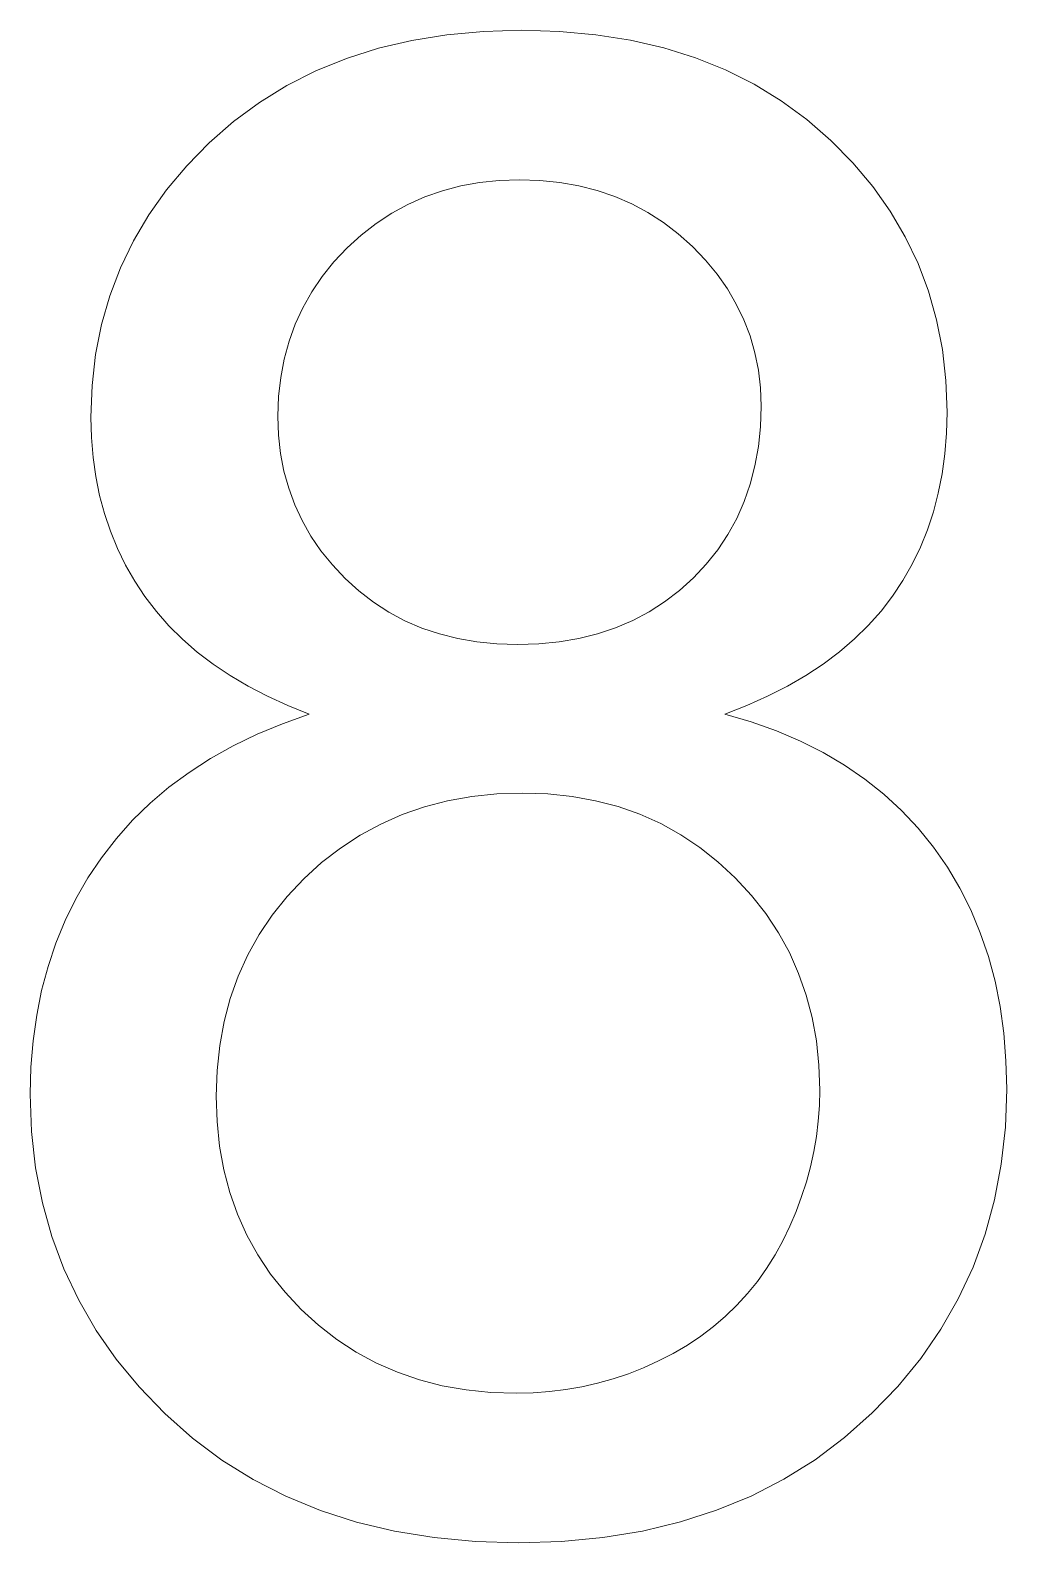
# Model space of a CAD drawing. Extents: x 23 to 417, y 3 to 294.
# Drawn here: x 247.341 to 248.494, y 143.856 to 145.643 of the extents above; entities that cross this region are included whole.
import ezdxf

# ---------------------------------------------------------------- set-up
doc = ezdxf.new("R2010")
doc.units = 0
doc.linetypes.add('DASHED', pattern=[15, 12, -3])
doc.layers.get('0').update_dxf_attribs({"lineweight": 13})

# ---------------------------------------------------------------- blocks, each defined once
blk = doc.blocks.new('BLOCK3528')
at = {"color": 7, "linetype": 'DASHED', "lineweight": 13, "ltscale": 0.002167}
blk.add_line((-44.9057, 40.2083), (-44.992, 40.2003), dxfattribs=at)
at = {"color": 7, "linetype": 'DASHED', "lineweight": 13, "ltscale": 0.002248}
for p, q in [((-44.8158, 40.211), (-44.9057, 40.2083)), ((-44.4406, 36.6861), (-44.3551, 36.7137))]:
    blk.add_line(p, q, dxfattribs=at)
at = {"color": 7, "linetype": 'DASHED', "lineweight": 13, "ltscale": 0.002236}
blk.add_line((-44.7264, 40.2084), (-44.8158, 40.211), dxfattribs=at)
at = {"color": 7, "linetype": 'DASHED', "lineweight": 13, "ltscale": 0.002153}
blk.add_line((-44.6407, 40.2006), (-44.7264, 40.2084), dxfattribs=at)
at = {"color": 7, "linetype": 'DASHED', "lineweight": 13, "ltscale": 0.002032}
blk.add_line((-45.0748, 40.187), (-45.1539, 40.1684), dxfattribs=at)
at = {"color": 7, "linetype": 'DASHED', "lineweight": 13, "ltscale": 0.002095}
for p, q in [((-44.992, 40.2003), (-45.0748, 40.187)), ((-43.8731, 37.0725), (-43.8254, 37.1415))]:
    blk.add_line(p, q, dxfattribs=at)
at = {"color": 7, "linetype": 'DASHED', "lineweight": 13, "ltscale": 0.002079}
blk.add_line((-44.5586, 40.1876), (-44.6407, 40.2006), dxfattribs=at)
at = {"color": 7, "linetype": 'DASHED', "lineweight": 13, "ltscale": 0.002015}
blk.add_line((-44.4801, 40.1693), (-44.5586, 40.1876), dxfattribs=at)
at = {"color": 7, "linetype": 'DASHED', "lineweight": 13, "ltscale": 0.001943}
blk.add_line((-45.2295, 40.1444), (-45.3014, 40.1151), dxfattribs=at)
at = {"color": 7, "linetype": 'DASHED', "lineweight": 13, "ltscale": 0.001982}
blk.add_line((-45.1539, 40.1684), (-45.2295, 40.1444), dxfattribs=at)
at = {"color": 7, "linetype": 'DASHED', "lineweight": 13, "ltscale": 0.001961}
blk.add_line((-44.4052, 40.1459), (-44.4801, 40.1693), dxfattribs=at)
at = {"color": 7, "linetype": 'DASHED', "lineweight": 13, "ltscale": 0.001919}
blk.add_line((-44.3339, 40.1173), (-44.4052, 40.1459), dxfattribs=at)
at = {"color": 7, "linetype": 'DASHED', "lineweight": 13, "ltscale": 0.001917}
for p, q in [((-45.3014, 40.1151), (-45.3699, 40.0805)), ((-45.4959, 39.9954), (-45.5536, 39.9448))]:
    blk.add_line(p, q, dxfattribs=at)
at = {"color": 7, "linetype": 'DASHED', "lineweight": 13, "ltscale": 0.00189}
blk.add_line((-44.2663, 40.0835), (-44.3339, 40.1173), dxfattribs=at)
at = {"color": 7, "linetype": 'DASHED', "lineweight": 13, "ltscale": 0.001903}
for p, q in [((-45.3699, 40.0805), (-45.4347, 40.0406)), ((-45.4347, 40.0406), (-45.4959, 39.9954))]:
    blk.add_line(p, q, dxfattribs=at)
at = {"color": 7, "linetype": 'DASHED', "lineweight": 13, "ltscale": 0.001874}
blk.add_line((-44.2024, 40.0444), (-44.2663, 40.0835), dxfattribs=at)
at = {"color": 7, "linetype": 'DASHED', "lineweight": 13, "ltscale": 0.001871}
blk.add_line((-44.142, 40.0002), (-44.2024, 40.0444), dxfattribs=at)
at = {"color": 7, "linetype": 'DASHED', "lineweight": 13, "ltscale": 0.001881}
for p, q in [((-44.0853, 39.9507), (-44.142, 40.0002)), ((-43.8107, 39.3085), (-43.8135, 39.3837))]:
    blk.add_line(p, q, dxfattribs=at)
at = {"color": 7, "linetype": 'DASHED', "lineweight": 13, "ltscale": 0.0019}
blk.add_line((-45.5536, 39.9448), (-45.6066, 39.8904), dxfattribs=at)
at = {"color": 7, "linetype": 'DASHED', "lineweight": 13, "ltscale": 0.001864}
blk.add_line((-44.0331, 39.8975), (-44.0853, 39.9507), dxfattribs=at)
at = {"color": 7, "linetype": 'DASHED', "lineweight": 13, "ltscale": 0.001849}
blk.add_line((-45.6066, 39.8904), (-45.6541, 39.8337), dxfattribs=at)
at = {"color": 7, "linetype": 'DASHED', "lineweight": 13, "ltscale": 0.001817}
blk.add_line((-43.9864, 39.8418), (-44.0331, 39.8975), dxfattribs=at)
at = {"color": 7, "linetype": 'DASHED', "lineweight": 13, "ltscale": 0.001136}
blk.add_line((-44.9595, 39.8431), (-44.9148, 39.8512), dxfattribs=at)
at = {"color": 7, "linetype": 'DASHED', "lineweight": 13, "ltscale": 0.001164}
for p, q in [((-44.9148, 39.8512), (-44.8685, 39.856)), ((-45.3912, 39.299), (-45.3896, 39.3455))]:
    blk.add_line(p, q, dxfattribs=at)
at = {"color": 7, "linetype": 'DASHED', "lineweight": 13, "ltscale": 0.001199}
blk.add_line((-44.8685, 39.856), (-44.8206, 39.8576), dxfattribs=at)
at = {"color": 7, "linetype": 'DASHED', "lineweight": 13, "ltscale": 0.001209}
for p, q in [((-44.8206, 39.8576), (-44.7723, 39.8561)), ((-45.5443, 38.7132), (-45.5042, 38.6862))]:
    blk.add_line(p, q, dxfattribs=at)
at = {"color": 7, "linetype": 'DASHED', "lineweight": 13, "ltscale": 0.001173}
blk.add_line((-44.7723, 39.8561), (-44.7256, 39.8513), dxfattribs=at)
at = {"color": 7, "linetype": 'DASHED', "lineweight": 13, "ltscale": 0.001142}
for p, q in [((-44.7256, 39.8513), (-44.6806, 39.8434)), ((-43.843, 39.0734), (-43.8314, 39.1175))]:
    blk.add_line(p, q, dxfattribs=at)
at = {"color": 7, "linetype": 'DASHED', "lineweight": 13, "ltscale": 0.00181}
blk.add_line((-45.6541, 39.8337), (-45.696, 39.7746), dxfattribs=at)
at = {"color": 7, "linetype": 'DASHED', "lineweight": 13, "ltscale": 0.001092}
for p, q in [((-45.084, 39.7996), (-45.0441, 39.8173)), ((-45.1224, 39.7787), (-45.084, 39.7996))]:
    blk.add_line(p, q, dxfattribs=at)
at = {"color": 7, "linetype": 'DASHED', "lineweight": 13, "ltscale": 0.001099}
for p, q in [((-45.0441, 39.8173), (-45.0026, 39.8319)), ((-45.1591, 39.7545), (-45.1224, 39.7787)), ((-45.2324, 38.9158), (-45.2626, 38.9478)), ((-45.7294, 38.9095), (-45.7052, 38.8728)), ((-44.4429, 38.887), (-44.4778, 38.8603))]:
    blk.add_line(p, q, dxfattribs=at)
at = {"color": 7, "linetype": 'DASHED', "lineweight": 13, "ltscale": 0.001114}
for p, q in [((-45.0026, 39.8319), (-44.9595, 39.8431)), ((-44.4124, 39.7001), (-44.3815, 39.6679)), ((-43.8739, 38.9893), (-43.8571, 39.0306))]:
    blk.add_line(p, q, dxfattribs=at)
at = {"color": 7, "linetype": 'DASHED', "lineweight": 13, "ltscale": 0.001117}
for p, q in [((-44.6806, 39.8434), (-44.6373, 39.8324)), ((-45.3896, 39.2543), (-45.3912, 39.299)), ((-43.9668, 38.8385), (-43.9396, 38.874))]:
    blk.add_line(p, q, dxfattribs=at)
at = {"color": 7, "linetype": 'DASHED', "lineweight": 13, "ltscale": 0.0011}
blk.add_line((-44.6373, 39.8324), (-44.5956, 39.8182), dxfattribs=at)
at = {"color": 7, "linetype": 'DASHED', "lineweight": 13, "ltscale": 0.001089}
for p, q in [((-44.5956, 39.8182), (-44.5556, 39.8009)), ((-45.3111, 39.593), (-45.2866, 39.629))]:
    blk.add_line(p, q, dxfattribs=at)
at = {"color": 7, "linetype": 'DASHED', "lineweight": 13, "ltscale": 0.001781}
blk.add_line((-43.9453, 39.7836), (-43.9864, 39.8418), dxfattribs=at)
at = {"color": 7, "linetype": 'DASHED', "lineweight": 13, "ltscale": 0.001087}
blk.add_line((-44.5556, 39.8009), (-44.5173, 39.7804), dxfattribs=at)
at = {"color": 7, "linetype": 'DASHED', "lineweight": 13, "ltscale": 0.00109}
blk.add_line((-44.5173, 39.7804), (-44.4806, 39.7568), dxfattribs=at)
at = {"color": 7, "linetype": 'DASHED', "lineweight": 13, "ltscale": 0.001758}
blk.add_line((-43.9096, 39.7231), (-43.9453, 39.7836), dxfattribs=at)
at = {"color": 7, "linetype": 'DASHED', "lineweight": 13, "ltscale": 0.001782}
blk.add_line((-45.696, 39.7746), (-45.7323, 39.7133), dxfattribs=at)
at = {"color": 7, "linetype": 'DASHED', "lineweight": 13, "ltscale": 0.001113}
for p, q in [((-45.1942, 39.7271), (-45.1591, 39.7545)), ((-45.8124, 39.1119), (-45.801, 39.0689)), ((-44.41, 38.917), (-44.4429, 38.887))]:
    blk.add_line(p, q, dxfattribs=at)
at = {"color": 7, "linetype": 'DASHED', "lineweight": 13, "ltscale": 0.001102}
blk.add_line((-44.4806, 39.7568), (-44.4457, 39.73), dxfattribs=at)
at = {"color": 7, "linetype": 'DASHED', "lineweight": 13, "ltscale": 0.001767}
blk.add_line((-45.7323, 39.7133), (-45.7631, 39.6496), dxfattribs=at)
at = {"color": 7, "linetype": 'DASHED', "lineweight": 13, "ltscale": 0.001135}
blk.add_line((-45.2277, 39.6965), (-45.1942, 39.7271), dxfattribs=at)
at = {"color": 7, "linetype": 'DASHED', "lineweight": 13, "ltscale": 0.001119}
for p, q in [((-44.4457, 39.73), (-44.4124, 39.7001)), ((-44.9663, 38.7735), (-45.0097, 38.7844))]:
    blk.add_line(p, q, dxfattribs=at)
at = {"color": 7, "linetype": 'DASHED', "lineweight": 13, "ltscale": 0.001747}
blk.add_line((-43.8794, 39.6601), (-43.9096, 39.7231), dxfattribs=at)
at = {"color": 7, "linetype": 'DASHED', "lineweight": 13, "ltscale": 0.001133}
for p, q in [((-45.2588, 39.6635), (-45.2277, 39.6965)), ((-45.6488, 38.804), (-45.6166, 38.7721))]:
    blk.add_line(p, q, dxfattribs=at)
at = {"color": 7, "linetype": 'DASHED', "lineweight": 13, "ltscale": 0.001765}
blk.add_line((-45.7631, 39.6496), (-45.7882, 39.5837), dxfattribs=at)
at = {"color": 7, "linetype": 'DASHED', "lineweight": 13, "ltscale": 0.001108}
for p, q in [((-45.2866, 39.629), (-45.2588, 39.6635)), ((-43.8932, 38.9494), (-43.8739, 38.9893)), ((-45.7052, 38.8728), (-45.6783, 38.8376))]:
    blk.add_line(p, q, dxfattribs=at)
at = {"color": 7, "linetype": 'DASHED', "lineweight": 13, "ltscale": 0.001083}
for p, q in [((-44.3815, 39.6679), (-44.3539, 39.6345)), ((-44.3284, 39.0197), (-44.3524, 38.9836))]:
    blk.add_line(p, q, dxfattribs=at)
at = {"color": 7, "linetype": 'DASHED', "lineweight": 13, "ltscale": 0.001749}
blk.add_line((-43.8547, 39.5946), (-43.8794, 39.6601), dxfattribs=at)
at = {"color": 7, "linetype": 'DASHED', "lineweight": 13, "ltscale": 0.001058}
blk.add_line((-44.3539, 39.6345), (-44.3296, 39.5999), dxfattribs=at)
at = {"color": 7, "linetype": 'DASHED', "lineweight": 13, "ltscale": 0.001776}
blk.add_line((-45.7882, 39.5837), (-45.8077, 39.5154), dxfattribs=at)
at = {"color": 7, "linetype": 'DASHED', "lineweight": 13, "ltscale": 0.001078}
for p, q in [((-45.3323, 39.5555), (-45.3111, 39.593)), ((-45.0911, 38.8157), (-45.1291, 38.836))]:
    blk.add_line(p, q, dxfattribs=at)
at = {"color": 7, "linetype": 'DASHED', "lineweight": 13, "ltscale": 0.00104}
blk.add_line((-44.3296, 39.5999), (-44.3085, 39.5641), dxfattribs=at)
at = {"color": 7, "linetype": 'DASHED', "lineweight": 13, "ltscale": 0.001764}
blk.add_line((-43.8354, 39.5268), (-43.8547, 39.5946), dxfattribs=at)
at = {"color": 7, "linetype": 'DASHED', "lineweight": 13, "ltscale": 0.001073}
for p, q in [((-45.3503, 39.5165), (-45.3323, 39.5555)), ((-45.2626, 38.9478), (-45.2896, 38.9811))]:
    blk.add_line(p, q, dxfattribs=at)
at = {"color": 7, "linetype": 'DASHED', "lineweight": 13, "ltscale": 0.001029}
blk.add_line((-44.3085, 39.5641), (-44.2906, 39.527), dxfattribs=at)
at = {"color": 7, "linetype": 'DASHED', "lineweight": 13, "ltscale": 0.001799}
blk.add_line((-45.8077, 39.5154), (-45.8217, 39.4448), dxfattribs=at)
at = {"color": 7, "linetype": 'DASHED', "lineweight": 13, "ltscale": 0.001077}
blk.add_line((-45.365, 39.476), (-45.3503, 39.5165), dxfattribs=at)
at = {"color": 7, "linetype": 'DASHED', "lineweight": 13, "ltscale": 0.001026}
blk.add_line((-44.2906, 39.527), (-44.276, 39.4886), dxfattribs=at)
at = {"color": 7, "linetype": 'DASHED', "lineweight": 13, "ltscale": 0.001791}
blk.add_line((-43.8217, 39.4564), (-43.8354, 39.5268), dxfattribs=at)
at = {"color": 7, "linetype": 'DASHED', "lineweight": 13, "ltscale": 0.001088}
for p, q in [((-45.3765, 39.434), (-45.365, 39.476)), ((-45.3849, 39.2111), (-45.3896, 39.2543)), ((-45.1654, 38.8595), (-45.1998, 38.8861))]:
    blk.add_line(p, q, dxfattribs=at)
at = {"color": 7, "linetype": 'DASHED', "lineweight": 13, "ltscale": 0.00103}
blk.add_line((-44.276, 39.4886), (-44.2646, 39.449), dxfattribs=at)
at = {"color": 7, "linetype": 'DASHED', "lineweight": 13, "ltscale": 0.001835}
blk.add_line((-45.8217, 39.4448), (-45.8301, 39.3718), dxfattribs=at)
at = {"color": 7, "linetype": 'DASHED', "lineweight": 13, "ltscale": 0.001107}
blk.add_line((-45.3847, 39.3905), (-45.3765, 39.434), dxfattribs=at)
at = {"color": 7, "linetype": 'DASHED', "lineweight": 13, "ltscale": 0.001041}
blk.add_line((-44.2646, 39.449), (-44.2565, 39.4082), dxfattribs=at)
at = {"color": 7, "linetype": 'DASHED', "lineweight": 13, "ltscale": 0.00183}
blk.add_line((-43.8135, 39.3837), (-43.8217, 39.4564), dxfattribs=at)
at = {"color": 7, "linetype": 'DASHED', "lineweight": 13, "ltscale": 0.001132}
blk.add_line((-45.3896, 39.3455), (-45.3847, 39.3905), dxfattribs=at)
at = {"color": 7, "linetype": 'DASHED', "lineweight": 13, "ltscale": 0.001059}
blk.add_line((-44.2565, 39.4082), (-44.2516, 39.3662), dxfattribs=at)
at = {"color": 7, "linetype": 'DASHED', "lineweight": 13, "ltscale": 0.001882}
blk.add_line((-45.8301, 39.3718), (-45.8329, 39.2966), dxfattribs=at)
at = {"color": 7, "linetype": 'DASHED', "lineweight": 13, "ltscale": 0.001084}
for p, q in [((-44.2516, 39.3662), (-44.25, 39.3228)), ((-45.0513, 38.7985), (-45.0911, 38.8157))]:
    blk.add_line(p, q, dxfattribs=at)
at = {"color": 7, "linetype": 'DASHED', "lineweight": 13, "ltscale": 0.001219}
blk.add_line((-44.25, 39.3228), (-44.2516, 39.2741), dxfattribs=at)
at = {"color": 7, "linetype": 'DASHED', "lineweight": 13, "ltscale": 0.001202}
blk.add_line((-45.8329, 39.2966), (-45.8316, 39.2485), dxfattribs=at)
at = {"color": 7, "linetype": 'DASHED', "lineweight": 13, "ltscale": 0.001248}
blk.add_line((-43.812, 39.2586), (-43.8107, 39.3085), dxfattribs=at)
at = {"color": 7, "linetype": 'DASHED', "lineweight": 13, "ltscale": 0.001174}
blk.add_line((-45.8316, 39.2485), (-45.8278, 39.2017), dxfattribs=at)
at = {"color": 7, "linetype": 'DASHED', "lineweight": 13, "ltscale": 0.00118}
for p, q in [((-44.2516, 39.2741), (-44.2564, 39.2272)), ((-44.8742, 38.761), (-44.9211, 38.7657))]:
    blk.add_line(p, q, dxfattribs=at)
at = {"color": 7, "linetype": 'DASHED', "lineweight": 13, "ltscale": 0.001216}
blk.add_line((-43.8159, 39.2102), (-43.812, 39.2586), dxfattribs=at)
at = {"color": 7, "linetype": 'DASHED', "lineweight": 13, "ltscale": 0.001065}
blk.add_line((-45.3769, 39.1692), (-45.3849, 39.2111), dxfattribs=at)
at = {"color": 7, "linetype": 'DASHED', "lineweight": 13, "ltscale": 0.001146}
for p, q in [((-44.2564, 39.2272), (-44.2644, 39.182)), ((-44.0295, 38.7727), (-43.9968, 38.8048)), ((-44.9211, 38.7657), (-44.9663, 38.7735))]:
    blk.add_line(p, q, dxfattribs=at)
at = {"color": 7, "linetype": 'DASHED', "lineweight": 13, "ltscale": 0.001187}
blk.add_line((-43.8223, 39.1631), (-43.8159, 39.2102), dxfattribs=at)
at = {"color": 7, "linetype": 'DASHED', "lineweight": 13, "ltscale": 0.00115}
blk.add_line((-45.8278, 39.2017), (-45.8214, 39.1562), dxfattribs=at)
at = {"color": 7, "linetype": 'DASHED', "lineweight": 13, "ltscale": 0.001118}
for p, q in [((-44.2644, 39.182), (-44.2756, 39.1387)), ((-45.6783, 38.8376), (-45.6488, 38.804))]:
    blk.add_line(p, q, dxfattribs=at)
at = {"color": 7, "linetype": 'DASHED', "lineweight": 13, "ltscale": 0.001129}
for p, q in [((-45.8214, 39.1562), (-45.8124, 39.1119)), ((-43.9968, 38.8048), (-43.9668, 38.8385))]:
    blk.add_line(p, q, dxfattribs=at)
at = {"color": 7, "linetype": 'DASHED', "lineweight": 13, "ltscale": 0.001048}
blk.add_line((-45.3658, 39.1288), (-45.3769, 39.1692), dxfattribs=at)
at = {"color": 7, "linetype": 'DASHED', "lineweight": 13, "ltscale": 0.001098}
for p, q in [((-44.2756, 39.1387), (-44.29, 39.0972)), ((-45.0097, 38.7844), (-45.0513, 38.7985))]:
    blk.add_line(p, q, dxfattribs=at)
at = {"color": 7, "linetype": 'DASHED', "lineweight": 13, "ltscale": 0.001162}
blk.add_line((-43.8314, 39.1175), (-43.8223, 39.1631), dxfattribs=at)
at = {"color": 7, "linetype": 'DASHED', "lineweight": 13, "ltscale": 0.001039}
blk.add_line((-45.3515, 39.0898), (-45.3658, 39.1288), dxfattribs=at)
at = {"color": 7, "linetype": 'DASHED', "lineweight": 13, "ltscale": 0.001101}
blk.add_line((-45.801, 39.0689), (-45.7869, 39.0271), dxfattribs=at)
at = {"color": 7, "linetype": 'DASHED', "lineweight": 13, "ltscale": 0.001037}
blk.add_line((-45.3341, 39.0522), (-45.3515, 39.0898), dxfattribs=at)
at = {"color": 7, "linetype": 'DASHED', "lineweight": 13, "ltscale": 0.001085}
blk.add_line((-44.29, 39.0972), (-44.3076, 39.0576), dxfattribs=at)
at = {"color": 7, "linetype": 'DASHED', "lineweight": 13, "ltscale": 0.001126}
blk.add_line((-43.8571, 39.0306), (-43.843, 39.0734), dxfattribs=at)
at = {"color": 7, "linetype": 'DASHED', "lineweight": 13, "ltscale": 0.001042}
blk.add_line((-45.3134, 39.0159), (-45.3341, 39.0522), dxfattribs=at)
at = {"color": 7, "linetype": 'DASHED', "lineweight": 13, "ltscale": 0.00108}
blk.add_line((-44.3076, 39.0576), (-44.3284, 39.0197), dxfattribs=at)
at = {"color": 7, "linetype": 'DASHED', "lineweight": 13, "ltscale": 0.001094}
for p, q in [((-45.7869, 39.0271), (-45.7703, 38.9867)), ((-44.5145, 38.8366), (-44.5532, 38.8161))]:
    blk.add_line(p, q, dxfattribs=at)
at = {"color": 7, "linetype": 'DASHED', "lineweight": 13, "ltscale": 0.001054}
blk.add_line((-45.2896, 38.9811), (-45.3134, 39.0159), dxfattribs=at)
at = {"color": 7, "linetype": 'DASHED', "lineweight": 13, "ltscale": 0.001091}
blk.add_line((-45.7703, 38.9867), (-45.7511, 38.9474), dxfattribs=at)
at = {"color": 7, "linetype": 'DASHED', "lineweight": 13, "ltscale": 0.001093}
for p, q in [((-44.3524, 38.9836), (-44.3796, 38.9494)), ((-45.7511, 38.9474), (-45.7294, 38.9095)), ((-44.4778, 38.8603), (-44.5145, 38.8366))]:
    blk.add_line(p, q, dxfattribs=at)
at = {"color": 7, "linetype": 'DASHED', "lineweight": 13, "ltscale": 0.001111}
blk.add_line((-44.3796, 38.9494), (-44.41, 38.917), dxfattribs=at)
at = {"color": 7, "linetype": 'DASHED', "lineweight": 13, "ltscale": 0.001106}
blk.add_line((-43.9152, 38.911), (-43.8932, 38.9494), dxfattribs=at)
at = {"color": 7, "linetype": 'DASHED', "lineweight": 13, "ltscale": 0.001104}
blk.add_line((-45.1998, 38.8861), (-45.2324, 38.9158), dxfattribs=at)
at = {"color": 7, "linetype": 'DASHED', "lineweight": 13, "ltscale": 0.001109}
blk.add_line((-43.9396, 38.874), (-43.9152, 38.911), dxfattribs=at)
at = {"color": 7, "linetype": 'DASHED', "lineweight": 13, "ltscale": 0.001079}
blk.add_line((-45.1291, 38.836), (-45.1654, 38.8595), dxfattribs=at)
at = {"color": 7, "linetype": 'DASHED', "lineweight": 13, "ltscale": 0.001103}
blk.add_line((-44.5532, 38.8161), (-44.5938, 38.7988), dxfattribs=at)
at = {"color": 7, "linetype": 'DASHED', "lineweight": 13, "ltscale": 0.001144}
blk.add_line((-44.6363, 38.7846), (-44.6807, 38.7736), dxfattribs=at)
at = {"color": 7, "linetype": 'DASHED', "lineweight": 13, "ltscale": 0.00112}
blk.add_line((-44.5938, 38.7988), (-44.6363, 38.7846), dxfattribs=at)
at = {"color": 7, "linetype": 'DASHED', "lineweight": 13, "ltscale": 0.001154}
blk.add_line((-45.6166, 38.7721), (-45.5818, 38.7418), dxfattribs=at)
at = {"color": 7, "linetype": 'DASHED', "lineweight": 13, "ltscale": 0.00122}
blk.add_line((-44.8254, 38.7594), (-44.8742, 38.761), dxfattribs=at)
at = {"color": 7, "linetype": 'DASHED', "lineweight": 13, "ltscale": 0.001254}
blk.add_line((-44.7752, 38.761), (-44.8254, 38.7594), dxfattribs=at)
at = {"color": 7, "linetype": 'DASHED', "lineweight": 13, "ltscale": 0.001211}
blk.add_line((-44.727, 38.7657), (-44.7752, 38.761), dxfattribs=at)
at = {"color": 7, "linetype": 'DASHED', "lineweight": 13, "ltscale": 0.001175}
blk.add_line((-44.6807, 38.7736), (-44.727, 38.7657), dxfattribs=at)
at = {"color": 7, "linetype": 'DASHED', "lineweight": 13, "ltscale": 0.001169}
blk.add_line((-44.0649, 38.7422), (-44.0295, 38.7727), dxfattribs=at)
at = {"color": 7, "linetype": 'DASHED', "lineweight": 13, "ltscale": 0.001179}
blk.add_line((-45.5818, 38.7418), (-45.5443, 38.7132), dxfattribs=at)
at = {"color": 7, "linetype": 'DASHED', "lineweight": 13, "ltscale": 0.001229}
blk.add_line((-44.1442, 38.6864), (-44.1032, 38.7134), dxfattribs=at)
at = {"color": 7, "linetype": 'DASHED', "lineweight": 13, "ltscale": 0.001197}
blk.add_line((-44.1032, 38.7134), (-44.0649, 38.7422), dxfattribs=at)
at = {"color": 7, "linetype": 'DASHED', "lineweight": 13, "ltscale": 0.001243}
blk.add_line((-45.5042, 38.6862), (-45.4614, 38.6608), dxfattribs=at)
at = {"color": 7, "linetype": 'DASHED', "lineweight": 13, "ltscale": 0.001266}
blk.add_line((-44.188, 38.6609), (-44.1442, 38.6864), dxfattribs=at)
at = {"color": 7, "linetype": 'DASHED', "lineweight": 13, "ltscale": 0.001281}
blk.add_line((-45.4614, 38.6608), (-45.416, 38.6371), dxfattribs=at)
at = {"color": 7, "linetype": 'DASHED', "lineweight": 13, "ltscale": 0.001322}
blk.add_line((-45.416, 38.6371), (-45.3679, 38.6151), dxfattribs=at)
at = {"color": 7, "linetype": 'DASHED', "lineweight": 13, "ltscale": 0.001351}
blk.add_line((-44.2839, 38.6151), (-44.2345, 38.6372), dxfattribs=at)
at = {"color": 7, "linetype": 'DASHED', "lineweight": 13, "ltscale": 0.001307}
blk.add_line((-44.2345, 38.6372), (-44.188, 38.6609), dxfattribs=at)
at = {"color": 7, "linetype": 'DASHED', "lineweight": 13, "ltscale": 0.001367}
blk.add_line((-45.3679, 38.6151), (-45.3172, 38.5947), dxfattribs=at)
at = {"color": 7, "linetype": 'DASHED', "lineweight": 13, "ltscale": 0.001399}
blk.add_line((-44.336, 38.5947), (-44.2839, 38.6151), dxfattribs=at)
at = {"color": 7, "linetype": 'DASHED', "lineweight": 13, "ltscale": 0.00162}
blk.add_line((-45.3801, 38.5724), (-45.44, 38.5475), dxfattribs=at)
at = {"color": 7, "linetype": 'DASHED', "lineweight": 13, "ltscale": 0.001669}
blk.add_line((-45.3172, 38.5947), (-45.3801, 38.5724), dxfattribs=at)
at = {"color": 7, "linetype": 'DASHED', "lineweight": 13, "ltscale": 0.001628}
blk.add_line((-44.2734, 38.5765), (-44.336, 38.5947), dxfattribs=at)
at = {"color": 7, "linetype": 'DASHED', "lineweight": 13, "ltscale": 0.00158}
blk.add_line((-44.2139, 38.5554), (-44.2734, 38.5765), dxfattribs=at)
at = {"color": 7, "linetype": 'DASHED', "lineweight": 13, "ltscale": 0.001576}
blk.add_line((-45.44, 38.5475), (-45.4967, 38.52), dxfattribs=at)
at = {"color": 7, "linetype": 'DASHED', "lineweight": 13, "ltscale": 0.001538}
for p, q in [((-44.1572, 38.5313), (-44.2139, 38.5554)), ((-45.4967, 38.52), (-45.5504, 38.49))]:
    blk.add_line(p, q, dxfattribs=at)
at = {"color": 7, "linetype": 'DASHED', "lineweight": 13, "ltscale": 0.001502}
for p, q in [((-44.1035, 38.5043), (-44.1572, 38.5313)), ((-45.5348, 37.6322), (-45.5368, 37.6922))]:
    blk.add_line(p, q, dxfattribs=at)
at = {"color": 7, "linetype": 'DASHED', "lineweight": 13, "ltscale": 0.001474}
blk.add_line((-44.0527, 38.4744), (-44.1035, 38.5043), dxfattribs=at)
at = {"color": 7, "linetype": 'DASHED', "lineweight": 13, "ltscale": 0.001478}
blk.add_line((-45.601, 38.4574), (-45.6485, 38.4222), dxfattribs=at)
at = {"color": 7, "linetype": 'DASHED', "lineweight": 13, "ltscale": 0.001505}
blk.add_line((-45.5504, 38.49), (-45.601, 38.4574), dxfattribs=at)
at = {"color": 7, "linetype": 'DASHED', "lineweight": 13, "ltscale": 0.001451}
blk.add_line((-44.0049, 38.4415), (-44.0527, 38.4744), dxfattribs=at)
at = {"color": 7, "linetype": 'DASHED', "lineweight": 13, "ltscale": 0.001458}
blk.add_line((-45.6485, 38.4222), (-45.693, 38.3844), dxfattribs=at)
at = {"color": 7, "linetype": 'DASHED', "lineweight": 13, "ltscale": 0.001436}
for p, q in [((-43.96, 38.4057), (-44.0049, 38.4415)), ((-45.8078, 38.2557), (-45.8398, 38.2079))]:
    blk.add_line(p, q, dxfattribs=at)
at = {"color": 7, "linetype": 'DASHED', "lineweight": 13, "ltscale": 0.001416}
for p, q in [((-45.0451, 38.376), (-44.9903, 38.3902)), ((-45.5188, 37.5185), (-45.5288, 37.5743))]:
    blk.add_line(p, q, dxfattribs=at)
at = {"color": 7, "linetype": 'DASHED', "lineweight": 13, "ltscale": 0.001444}
blk.add_line((-44.9903, 38.3902), (-44.9335, 38.4003), dxfattribs=at)
at = {"color": 7, "linetype": 'DASHED', "lineweight": 13, "ltscale": 0.001482}
blk.add_line((-44.9335, 38.4003), (-44.8745, 38.4064), dxfattribs=at)
at = {"color": 7, "linetype": 'DASHED', "lineweight": 13, "ltscale": 0.001527}
blk.add_line((-44.8745, 38.4064), (-44.8135, 38.4084), dxfattribs=at)
at = {"color": 7, "linetype": 'DASHED', "lineweight": 13, "ltscale": 0.001491}
blk.add_line((-44.8135, 38.4084), (-44.7539, 38.4064), dxfattribs=at)
at = {"color": 7, "linetype": 'DASHED', "lineweight": 13, "ltscale": 0.001446}
blk.add_line((-44.7539, 38.4064), (-44.6963, 38.4004), dxfattribs=at)
at = {"color": 7, "linetype": 'DASHED', "lineweight": 13, "ltscale": 0.001409}
blk.add_line((-44.6963, 38.4004), (-44.6409, 38.3904), dxfattribs=at)
at = {"color": 7, "linetype": 'DASHED', "lineweight": 13, "ltscale": 0.00138}
blk.add_line((-44.6409, 38.3904), (-44.5875, 38.3764), dxfattribs=at)
at = {"color": 7, "linetype": 'DASHED', "lineweight": 13, "ltscale": 0.001428}
blk.add_line((-43.9181, 38.367), (-43.96, 38.4057), dxfattribs=at)
at = {"color": 7, "linetype": 'DASHED', "lineweight": 13, "ltscale": 0.001445}
for p, q in [((-45.693, 38.3844), (-45.7343, 38.3441)), ((-43.7547, 38.1325), (-43.7806, 38.1841))]:
    blk.add_line(p, q, dxfattribs=at)
at = {"color": 7, "linetype": 'DASHED', "lineweight": 13, "ltscale": 0.001384}
blk.add_line((-45.1485, 38.3354), (-45.0978, 38.3577), dxfattribs=at)
at = {"color": 7, "linetype": 'DASHED', "lineweight": 13, "ltscale": 0.001395}
for p, q in [((-45.0978, 38.3577), (-45.0451, 38.376)), ((-45.2951, 37.1508), (-45.3363, 37.1885))]:
    blk.add_line(p, q, dxfattribs=at)
at = {"color": 7, "linetype": 'DASHED', "lineweight": 13, "ltscale": 0.00136}
blk.add_line((-44.5875, 38.3764), (-44.5362, 38.3583), dxfattribs=at)
at = {"color": 7, "linetype": 'DASHED', "lineweight": 13, "ltscale": 0.001348}
blk.add_line((-44.5362, 38.3583), (-44.487, 38.3363), dxfattribs=at)
at = {"color": 7, "linetype": 'DASHED', "lineweight": 13, "ltscale": 0.001427}
for p, q in [((-43.879, 38.3253), (-43.9181, 38.367)), ((-44.9467, 36.9982), (-45.0029, 37.0081))]:
    blk.add_line(p, q, dxfattribs=at)
at = {"color": 7, "linetype": 'DASHED', "lineweight": 13, "ltscale": 0.001438}
for p, q in [((-45.7343, 38.3441), (-45.7726, 38.3012)), ((-45.7726, 38.3012), (-45.8078, 38.2557)), ((-43.8101, 38.2335), (-43.843, 38.2807)), ((-43.7806, 38.1841), (-43.8101, 38.2335))]:
    blk.add_line(p, q, dxfattribs=at)
at = {"color": 7, "linetype": 'DASHED', "lineweight": 13, "ltscale": 0.001382}
blk.add_line((-45.1971, 38.309), (-45.1485, 38.3354), dxfattribs=at)
at = {"color": 7, "linetype": 'DASHED', "lineweight": 13, "ltscale": 0.001347}
for p, q in [((-44.487, 38.3363), (-44.4398, 38.3102)), ((-45.4386, 37.317), (-45.4647, 37.3642))]:
    blk.add_line(p, q, dxfattribs=at)
at = {"color": 7, "linetype": 'DASHED', "lineweight": 13, "ltscale": 0.001434}
blk.add_line((-43.843, 38.2807), (-43.879, 38.3253), dxfattribs=at)
at = {"color": 7, "linetype": 'DASHED', "lineweight": 13, "ltscale": 0.001406}
blk.add_line((-45.288, 38.2441), (-45.2436, 38.2786), dxfattribs=at)
at = {"color": 7, "linetype": 'DASHED', "lineweight": 13, "ltscale": 0.001389}
blk.add_line((-45.2436, 38.2786), (-45.1971, 38.309), dxfattribs=at)
at = {"color": 7, "linetype": 'DASHED', "lineweight": 13, "ltscale": 0.001354}
for p, q in [((-44.4398, 38.3102), (-44.3948, 38.2801)), ((-45.1587, 37.0616), (-45.2063, 37.0874))]:
    blk.add_line(p, q, dxfattribs=at)
at = {"color": 7, "linetype": 'DASHED', "lineweight": 13, "ltscale": 0.001372}
for p, q in [((-44.3948, 38.2801), (-44.3518, 38.246)), ((-45.2518, 37.1171), (-45.2951, 37.1508))]:
    blk.add_line(p, q, dxfattribs=at)
at = {"color": 7, "linetype": 'DASHED', "lineweight": 13, "ltscale": 0.001432}
blk.add_line((-45.3303, 38.2055), (-45.288, 38.2441), dxfattribs=at)
at = {"color": 7, "linetype": 'DASHED', "lineweight": 13, "ltscale": 0.001398}
blk.add_line((-44.3518, 38.246), (-44.3109, 38.2079), dxfattribs=at)
at = {"color": 7, "linetype": 'DASHED', "lineweight": 13, "ltscale": 0.00143}
for p, q in [((-45.8398, 38.2079), (-45.8684, 38.1584)), ((-45.8684, 38.1584), (-45.8937, 38.1071))]:
    blk.add_line(p, q, dxfattribs=at)
at = {"color": 7, "linetype": 'DASHED', "lineweight": 13, "ltscale": 0.001397}
blk.add_line((-44.3109, 38.2079), (-44.273, 38.1668), dxfattribs=at)
at = {"color": 7, "linetype": 'DASHED', "lineweight": 13, "ltscale": 0.001431}
blk.add_line((-45.3696, 38.1639), (-45.3303, 38.2055), dxfattribs=at)
at = {"color": 7, "linetype": 'DASHED', "lineweight": 13, "ltscale": 0.001403}
blk.add_line((-45.4047, 38.1201), (-45.3696, 38.1639), dxfattribs=at)
at = {"color": 7, "linetype": 'DASHED', "lineweight": 13, "ltscale": 0.001371}
blk.add_line((-44.273, 38.1668), (-44.2391, 38.1237), dxfattribs=at)
at = {"color": 7, "linetype": 'DASHED', "lineweight": 13, "ltscale": 0.001437}
for p, q in [((-45.8937, 38.1071), (-45.9156, 38.054)), ((-44.1195, 37.8229), (-44.1135, 37.7657))]:
    blk.add_line(p, q, dxfattribs=at)
at = {"color": 7, "linetype": 'DASHED', "lineweight": 13, "ltscale": 0.001386}
blk.add_line((-45.4357, 38.0741), (-45.4047, 38.1201), dxfattribs=at)
at = {"color": 7, "linetype": 'DASHED', "lineweight": 13, "ltscale": 0.001353}
for p, q in [((-44.2391, 38.1237), (-44.2092, 38.0786)), ((-45.4085, 37.272), (-45.4386, 37.317))]:
    blk.add_line(p, q, dxfattribs=at)
at = {"color": 7, "linetype": 'DASHED', "lineweight": 13, "ltscale": 0.001459}
blk.add_line((-43.7322, 38.0786), (-43.7547, 38.1325), dxfattribs=at)
at = {"color": 7, "linetype": 'DASHED', "lineweight": 13, "ltscale": 0.001377}
blk.add_line((-45.4625, 38.026), (-45.4357, 38.0741), dxfattribs=at)
at = {"color": 7, "linetype": 'DASHED', "lineweight": 13, "ltscale": 0.001344}
blk.add_line((-44.2092, 38.0786), (-44.1833, 38.0314), dxfattribs=at)
at = {"color": 7, "linetype": 'DASHED', "lineweight": 13, "ltscale": 0.00148}
for p, q in [((-43.7131, 38.0226), (-43.7322, 38.0786)), ((-44.1135, 37.7657), (-44.1115, 37.7065))]:
    blk.add_line(p, q, dxfattribs=at)
at = {"color": 7, "linetype": 'DASHED', "lineweight": 13, "ltscale": 0.00145}
blk.add_line((-45.9156, 38.054), (-45.9341, 37.999), dxfattribs=at)
at = {"color": 7, "linetype": 'DASHED', "lineweight": 13, "ltscale": 0.001345}
blk.add_line((-44.1833, 38.0314), (-44.1614, 37.9823), dxfattribs=at)
at = {"color": 7, "linetype": 'DASHED', "lineweight": 13, "ltscale": 0.001469}
blk.add_line((-45.9341, 37.999), (-45.9492, 37.9422), dxfattribs=at)
at = {"color": 7, "linetype": 'DASHED', "lineweight": 13, "ltscale": 0.001379}
blk.add_line((-45.4852, 37.9757), (-45.4625, 38.026), dxfattribs=at)
at = {"color": 7, "linetype": 'DASHED', "lineweight": 13, "ltscale": 0.001508}
blk.add_line((-43.6975, 37.9643), (-43.7131, 38.0226), dxfattribs=at)
at = {"color": 7, "linetype": 'DASHED', "lineweight": 13, "ltscale": 0.00139}
blk.add_line((-45.5038, 37.9233), (-45.4852, 37.9757), dxfattribs=at)
at = {"color": 7, "linetype": 'DASHED', "lineweight": 13, "ltscale": 0.001355}
blk.add_line((-44.1614, 37.9823), (-44.1434, 37.9312), dxfattribs=at)
at = {"color": 7, "linetype": 'DASHED', "lineweight": 13, "ltscale": 0.001543}
blk.add_line((-43.6854, 37.9038), (-43.6975, 37.9643), dxfattribs=at)
at = {"color": 7, "linetype": 'DASHED', "lineweight": 13, "ltscale": 0.001494}
blk.add_line((-45.9492, 37.9422), (-45.961, 37.8836), dxfattribs=at)
at = {"color": 7, "linetype": 'DASHED', "lineweight": 13, "ltscale": 0.001411}
blk.add_line((-45.5183, 37.8688), (-45.5038, 37.9233), dxfattribs=at)
at = {"color": 7, "linetype": 'DASHED', "lineweight": 13, "ltscale": 0.001374}
blk.add_line((-44.1434, 37.9312), (-44.1295, 37.878), dxfattribs=at)
at = {"color": 7, "linetype": 'DASHED', "lineweight": 13, "ltscale": 0.001583}
blk.add_line((-43.6768, 37.8411), (-43.6854, 37.9038), dxfattribs=at)
at = {"color": 7, "linetype": 'DASHED', "lineweight": 13, "ltscale": 0.001525}
blk.add_line((-45.961, 37.8836), (-45.9694, 37.8232), dxfattribs=at)
at = {"color": 7, "linetype": 'DASHED', "lineweight": 13, "ltscale": 0.001441}
blk.add_line((-45.5286, 37.8121), (-45.5183, 37.8688), dxfattribs=at)
at = {"color": 7, "linetype": 'DASHED', "lineweight": 13, "ltscale": 0.001401}
blk.add_line((-44.1295, 37.878), (-44.1195, 37.8229), dxfattribs=at)
at = {"color": 7, "linetype": 'DASHED', "lineweight": 13, "ltscale": 0.001561}
blk.add_line((-45.9694, 37.8232), (-45.9745, 37.761), dxfattribs=at)
at = {"color": 7, "linetype": 'DASHED', "lineweight": 13, "ltscale": 0.001629}
blk.add_line((-43.6716, 37.7761), (-43.6768, 37.8411), dxfattribs=at)
at = {"color": 7, "linetype": 'DASHED', "lineweight": 13, "ltscale": 0.001479}
blk.add_line((-45.5348, 37.7532), (-45.5286, 37.8121), dxfattribs=at)
at = {"color": 7, "linetype": 'DASHED', "lineweight": 13, "ltscale": 0.001601}
blk.add_line((-45.9745, 37.761), (-45.9761, 37.697), dxfattribs=at)
at = {"color": 7, "linetype": 'DASHED', "lineweight": 13, "ltscale": 0.001526}
blk.add_line((-45.5368, 37.6922), (-45.5348, 37.7532), dxfattribs=at)
at = {"color": 7, "linetype": 'DASHED', "lineweight": 13, "ltscale": 0.00168}
blk.add_line((-43.6699, 37.7089), (-43.6716, 37.7761), dxfattribs=at)
at = {"color": 7, "linetype": 'DASHED', "lineweight": 13, "ltscale": 0.000916358}
blk.add_line((-44.1115, 37.7065), (-44.1124, 37.6699), dxfattribs=at)
at = {"color": 7, "linetype": 'DASHED', "lineweight": 13, "ltscale": 0.002255}
blk.add_line((-43.673, 37.6188), (-43.6699, 37.7089), dxfattribs=at)
at = {"color": 7, "linetype": 'DASHED', "lineweight": 13, "ltscale": 0.00221}
blk.add_line((-45.9761, 37.697), (-45.973, 37.6087), dxfattribs=at)
at = {"color": 7, "linetype": 'DASHED', "lineweight": 13, "ltscale": 0.000912538}
blk.add_line((-44.1124, 37.6699), (-44.115, 37.6335), dxfattribs=at)
at = {"color": 7, "linetype": 'DASHED', "lineweight": 13, "ltscale": 0.00215}
blk.add_line((-45.973, 37.6087), (-45.9634, 37.5232), dxfattribs=at)
at = {"color": 7, "linetype": 'DASHED', "lineweight": 13, "ltscale": 0.001455}
blk.add_line((-45.5288, 37.5743), (-45.5348, 37.6322), dxfattribs=at)
at = {"color": 7, "linetype": 'DASHED', "lineweight": 13, "ltscale": 0.000910785}
blk.add_line((-44.115, 37.6335), (-44.1194, 37.5973), dxfattribs=at)
at = {"color": 7, "linetype": 'DASHED', "lineweight": 13, "ltscale": 0.002191}
blk.add_line((-43.6826, 37.5316), (-43.673, 37.6188), dxfattribs=at)
at = {"color": 7, "linetype": 'DASHED', "lineweight": 13, "ltscale": 0.000911243}
blk.add_line((-44.1194, 37.5973), (-44.1255, 37.5614), dxfattribs=at)
at = {"color": 7, "linetype": 'DASHED', "lineweight": 13, "ltscale": 0.00091354}
blk.add_line((-44.1255, 37.5614), (-44.1333, 37.5257), dxfattribs=at)
at = {"color": 7, "linetype": 'DASHED', "lineweight": 13, "ltscale": 0.00214}
blk.add_line((-43.6984, 37.4475), (-43.6826, 37.5316), dxfattribs=at)
at = {"color": 7, "linetype": 'DASHED', "lineweight": 13, "ltscale": 0.002103}
blk.add_line((-45.9634, 37.5232), (-45.9476, 37.4406), dxfattribs=at)
at = {"color": 7, "linetype": 'DASHED', "lineweight": 13, "ltscale": 0.001385}
blk.add_line((-45.5048, 37.4649), (-45.5188, 37.5185), dxfattribs=at)
at = {"color": 7, "linetype": 'DASHED', "lineweight": 13, "ltscale": 0.000918151}
blk.add_line((-44.1333, 37.5257), (-44.1429, 37.4902), dxfattribs=at)
at = {"color": 7, "linetype": 'DASHED', "lineweight": 13, "ltscale": 0.001363}
blk.add_line((-45.4867, 37.4135), (-45.5048, 37.4649), dxfattribs=at)
at = {"color": 7, "linetype": 'DASHED', "lineweight": 13, "ltscale": 0.000924928}
blk.add_line((-44.1429, 37.4902), (-44.1542, 37.455), dxfattribs=at)
at = {"color": 7, "linetype": 'DASHED', "lineweight": 13, "ltscale": 0.00207}
blk.add_line((-45.9476, 37.4406), (-45.9253, 37.3608), dxfattribs=at)
at = {"color": 7, "linetype": 'DASHED', "lineweight": 13, "ltscale": 0.000944127}
blk.add_line((-44.1673, 37.42), (-44.1821, 37.3853), dxfattribs=at)
at = {"color": 7, "linetype": 'DASHED', "lineweight": 13, "ltscale": 0.000933307}
blk.add_line((-44.1542, 37.455), (-44.1673, 37.42), dxfattribs=at)
at = {"color": 7, "linetype": 'DASHED', "lineweight": 13, "ltscale": 0.002101}
blk.add_line((-43.7207, 37.3665), (-43.6984, 37.4475), dxfattribs=at)
at = {"color": 7, "linetype": 'DASHED', "lineweight": 13, "ltscale": 0.00135}
blk.add_line((-45.4647, 37.3642), (-45.4867, 37.4135), dxfattribs=at)
at = {"color": 7, "linetype": 'DASHED', "lineweight": 13, "ltscale": 0.00095666}
blk.add_line((-44.1821, 37.3853), (-44.1987, 37.3508), dxfattribs=at)
at = {"color": 7, "linetype": 'DASHED', "lineweight": 13, "ltscale": 0.00205}
blk.add_line((-45.9253, 37.3608), (-45.8968, 37.284), dxfattribs=at)
at = {"color": 7, "linetype": 'DASHED', "lineweight": 13, "ltscale": 0.000956268}
blk.add_line((-44.1987, 37.3508), (-44.217, 37.3172), dxfattribs=at)
at = {"color": 7, "linetype": 'DASHED', "lineweight": 13, "ltscale": 0.002078}
blk.add_line((-43.7492, 37.2884), (-43.7207, 37.3665), dxfattribs=at)
at = {"color": 7, "linetype": 'DASHED', "lineweight": 13, "ltscale": 0.000944136}
blk.add_line((-44.217, 37.3172), (-44.2369, 37.2852), dxfattribs=at)
at = {"color": 7, "linetype": 'DASHED', "lineweight": 13, "ltscale": 0.002046}
blk.add_line((-45.8968, 37.284), (-45.8618, 37.2099), dxfattribs=at)
at = {"color": 7, "linetype": 'DASHED', "lineweight": 13, "ltscale": 0.000935372}
blk.add_line((-44.2369, 37.2852), (-44.2586, 37.2547), dxfattribs=at)
at = {"color": 7, "linetype": 'DASHED', "lineweight": 13, "ltscale": 0.002068}
blk.add_line((-43.7842, 37.2134), (-43.7492, 37.2884), dxfattribs=at)
at = {"color": 7, "linetype": 'DASHED', "lineweight": 13, "ltscale": 0.001369}
blk.add_line((-45.3744, 37.2292), (-45.4085, 37.272), dxfattribs=at)
at = {"color": 7, "linetype": 'DASHED', "lineweight": 13, "ltscale": 0.000929922}
blk.add_line((-44.2586, 37.2547), (-44.282, 37.2257), dxfattribs=at)
at = {"color": 7, "linetype": 'DASHED', "lineweight": 13, "ltscale": 0.002056}
blk.add_line((-45.8618, 37.2099), (-45.8206, 37.1388), dxfattribs=at)
at = {"color": 7, "linetype": 'DASHED', "lineweight": 13, "ltscale": 0.001394}
blk.add_line((-45.3363, 37.1885), (-45.3744, 37.2292), dxfattribs=at)
at = {"color": 7, "linetype": 'DASHED', "lineweight": 13, "ltscale": 0.000928153}
blk.add_line((-44.282, 37.2257), (-44.307, 37.1983), dxfattribs=at)
at = {"color": 7, "linetype": 'DASHED', "lineweight": 13, "ltscale": 0.002074}
blk.add_line((-43.8254, 37.1415), (-43.7842, 37.2134), dxfattribs=at)
at = {"color": 7, "linetype": 'DASHED', "lineweight": 13, "ltscale": 0.000935115}
blk.add_line((-44.3338, 37.1725), (-44.3622, 37.1482), dxfattribs=at)
at = {"color": 7, "linetype": 'DASHED', "lineweight": 13, "ltscale": 0.000929928}
blk.add_line((-44.307, 37.1983), (-44.3338, 37.1725), dxfattribs=at)
at = {"color": 7, "linetype": 'DASHED', "lineweight": 13, "ltscale": 0.002081}
blk.add_line((-45.8206, 37.1388), (-45.7729, 37.0705), dxfattribs=at)
at = {"color": 7, "linetype": 'DASHED', "lineweight": 13, "ltscale": 0.000944048}
blk.add_line((-44.3622, 37.1482), (-44.3924, 37.1254), dxfattribs=at)
at = {"color": 7, "linetype": 'DASHED', "lineweight": 13, "ltscale": 0.001358}
for p, q in [((-45.2063, 37.0874), (-45.2518, 37.1171)), ((-45.1089, 37.0398), (-45.1587, 37.0616))]:
    blk.add_line(p, q, dxfattribs=at)
at = {"color": 7, "linetype": 'DASHED', "lineweight": 13, "ltscale": 0.000971634}
blk.add_line((-44.4242, 37.1043), (-44.4577, 37.0846), dxfattribs=at)
at = {"color": 7, "linetype": 'DASHED', "lineweight": 13, "ltscale": 0.000955915}
blk.add_line((-44.3924, 37.1254), (-44.4242, 37.1043), dxfattribs=at)
at = {"color": 7, "linetype": 'DASHED', "lineweight": 13, "ltscale": 0.00212}
blk.add_line((-45.7729, 37.0705), (-45.7189, 37.0051), dxfattribs=at)
at = {"color": 7, "linetype": 'DASHED', "lineweight": 13, "ltscale": 0.000966307}
blk.add_line((-44.4924, 37.0667), (-44.5275, 37.0507), dxfattribs=at)
at = {"color": 7, "linetype": 'DASHED', "lineweight": 13, "ltscale": 0.000974974}
blk.add_line((-44.4577, 37.0846), (-44.4924, 37.0667), dxfattribs=at)
at = {"color": 7, "linetype": 'DASHED', "lineweight": 13, "ltscale": 0.00213}
blk.add_line((-43.9271, 37.0066), (-43.8731, 37.0725), dxfattribs=at)
at = {"color": 7, "linetype": 'DASHED', "lineweight": 13, "ltscale": 0.001373}
blk.add_line((-45.057, 37.022), (-45.1089, 37.0398), dxfattribs=at)
at = {"color": 7, "linetype": 'DASHED', "lineweight": 13, "ltscale": 0.000955706}
blk.add_line((-44.5632, 37.0365), (-44.5994, 37.0243), dxfattribs=at)
at = {"color": 7, "linetype": 'DASHED', "lineweight": 13, "ltscale": 0.000959771}
blk.add_line((-44.5275, 37.0507), (-44.5632, 37.0365), dxfattribs=at)
at = {"color": 7, "linetype": 'DASHED', "lineweight": 13, "ltscale": 0.002173}
for p, q in [((-45.7189, 37.0051), (-45.6586, 36.9426)), ((-44.1224, 36.8333), (-44.0529, 36.8855))]:
    blk.add_line(p, q, dxfattribs=at)
at = {"color": 7, "linetype": 'DASHED', "lineweight": 13, "ltscale": 0.001396}
blk.add_line((-45.0029, 37.0081), (-45.057, 37.022), dxfattribs=at)
at = {"color": 7, "linetype": 'DASHED', "lineweight": 13, "ltscale": 0.001467}
blk.add_line((-44.8883, 36.9923), (-44.9467, 36.9982), dxfattribs=at)
at = {"color": 7, "linetype": 'DASHED', "lineweight": 13, "ltscale": 0.001514}
blk.add_line((-44.8278, 36.9903), (-44.8883, 36.9923), dxfattribs=at)
at = {"color": 7, "linetype": 'DASHED', "lineweight": 13, "ltscale": 0.000984484}
blk.add_line((-44.7884, 36.9913), (-44.8278, 36.9903), dxfattribs=at)
at = {"color": 7, "linetype": 'DASHED', "lineweight": 13, "ltscale": 0.000973425}
blk.add_line((-44.7496, 36.9941), (-44.7884, 36.9913), dxfattribs=at)
at = {"color": 7, "linetype": 'DASHED', "lineweight": 13, "ltscale": 0.000965473}
blk.add_line((-44.7112, 36.9988), (-44.7496, 36.9941), dxfattribs=at)
at = {"color": 7, "linetype": 'DASHED', "lineweight": 13, "ltscale": 0.000958804}
blk.add_line((-44.6735, 37.0054), (-44.7112, 36.9988), dxfattribs=at)
at = {"color": 7, "linetype": 'DASHED', "lineweight": 13, "ltscale": 0.000955781}
blk.add_line((-44.6362, 37.0139), (-44.6735, 37.0054), dxfattribs=at)
at = {"color": 7, "linetype": 'DASHED', "lineweight": 13, "ltscale": 0.000954499}
blk.add_line((-44.5994, 37.0243), (-44.6362, 37.0139), dxfattribs=at)
at = {"color": 7, "linetype": 'DASHED', "lineweight": 13, "ltscale": 0.002178}
for p, q in [((-43.9874, 36.9438), (-43.9271, 37.0066)), ((-45.45, 36.7867), (-45.3725, 36.747))]:
    blk.add_line(p, q, dxfattribs=at)
at = {"color": 7, "linetype": 'DASHED', "lineweight": 13, "ltscale": 0.002188}
blk.add_line((-45.6586, 36.9426), (-45.5931, 36.8845), dxfattribs=at)
at = {"color": 7, "linetype": 'DASHED', "lineweight": 13, "ltscale": 0.002192}
blk.add_line((-44.0529, 36.8855), (-43.9874, 36.9438), dxfattribs=at)
at = {"color": 7, "linetype": 'DASHED', "lineweight": 13, "ltscale": 0.00217}
blk.add_line((-45.5931, 36.8845), (-45.5236, 36.8325), dxfattribs=at)
at = {"color": 7, "linetype": 'DASHED', "lineweight": 13, "ltscale": 0.002166}
blk.add_line((-45.5236, 36.8325), (-45.45, 36.7867), dxfattribs=at)
at = {"color": 7, "linetype": 'DASHED', "lineweight": 13, "ltscale": 0.002169}
blk.add_line((-44.196, 36.7873), (-44.1224, 36.8333), dxfattribs=at)
at = {"color": 7, "linetype": 'DASHED', "lineweight": 13, "ltscale": 0.00218}
blk.add_line((-44.2735, 36.7474), (-44.196, 36.7873), dxfattribs=at)
at = {"color": 7, "linetype": 'DASHED', "lineweight": 13, "ltscale": 0.002205}
blk.add_line((-45.3725, 36.747), (-45.2909, 36.7134), dxfattribs=at)
at = {"color": 7, "linetype": 'DASHED', "lineweight": 13, "ltscale": 0.002207}
blk.add_line((-44.3551, 36.7137), (-44.2735, 36.7474), dxfattribs=at)
at = {"color": 7, "linetype": 'DASHED', "lineweight": 13, "ltscale": 0.002247}
blk.add_line((-45.2909, 36.7134), (-45.2054, 36.6859), dxfattribs=at)
at = {"color": 7, "linetype": 'DASHED', "lineweight": 13, "ltscale": 0.002303}
for p, q in [((-45.2054, 36.6859), (-45.1158, 36.6645)), ((-44.5302, 36.6646), (-44.4406, 36.6861))]:
    blk.add_line(p, q, dxfattribs=at)
at = {"color": 7, "linetype": 'DASHED', "lineweight": 13, "ltscale": 0.002371}
for p, q in [((-45.1158, 36.6645), (-45.0222, 36.6492)), ((-44.6238, 36.6492), (-44.5302, 36.6646))]:
    blk.add_line(p, q, dxfattribs=at)
at = {"color": 7, "linetype": 'DASHED', "lineweight": 13, "ltscale": 0.002451}
for p, q in [((-45.0222, 36.6492), (-44.9246, 36.64)), ((-44.7214, 36.64), (-44.6238, 36.6492))]:
    blk.add_line(p, q, dxfattribs=at)
at = {"color": 7, "linetype": 'DASHED', "lineweight": 13, "ltscale": 0.002541}
blk.add_line((-44.9246, 36.64), (-44.823, 36.637), dxfattribs=at)
at = {"color": 7, "linetype": 'DASHED', "lineweight": 13, "ltscale": 0.002542}
blk.add_line((-44.823, 36.637), (-44.7214, 36.64), dxfattribs=at)

msp = doc.modelspace()

# ---------------------------------------------------------------- block references
at = {"lineweight": 0, "xscale": 0.5, "yscale": 0.5, "zscale": 0.5}
msp.add_blockref('BLOCK3528', (270.3286, 125.5377), dxfattribs=at)

doc.saveas('drawing.dxf')
